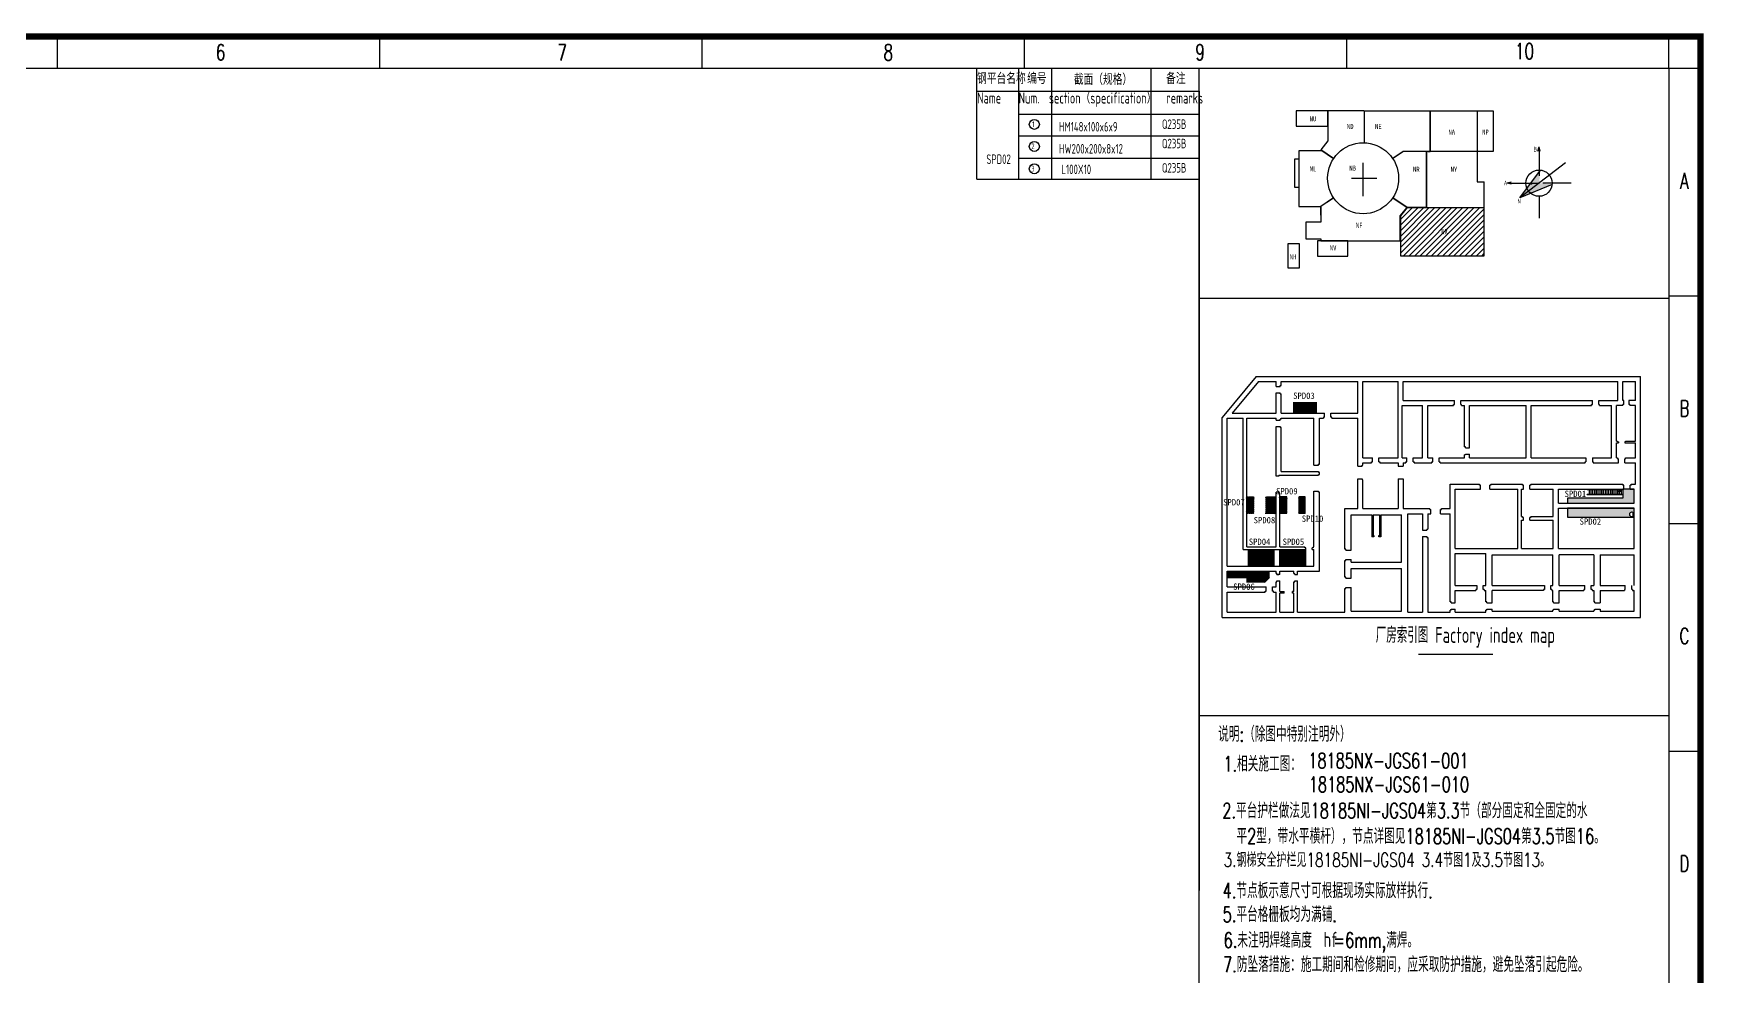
# Model space of a CAD drawing. Extents: x -110916 to 14423, y -159679 to 774005.
# Drawn here: x -58266 to -5616, y 541900 to 571606 of the extents above; entities that cross this region are included whole.
import ezdxf
from ezdxf.enums import TextEntityAlignment as Align

# ---------------------------------------------------------------- set-up
doc = ezdxf.new("R2010")
doc.units = 0
for name, pattern in [('CENTER', [2, 1.25, -0.25, 0.25, -0.25]), ('CONTINOUS', [0]), ('DASH', [0.35, 0.25, -0.1]), ('DOTE', [2.42, 2, -0.2, 0.02, -0.2]), ('HIDDEN', [0.375, 0.25, -0.125])]:
    doc.linetypes.add(name, pattern=pattern)
doc.layers.get('0').update_dxf_attribs({"linetype": 'CONTINUOUS'})
doc.layers.add('_TSZ_PLOT_MARK', color=1, linetype='CONTINUOUS', plot=False)
for name, color, linetype in [('C77(文本)', 3, 'CONTINUOUS'), ('DEN202303', 1, 'CONTINUOUS'), ('DOTE', 11, 'DOTE'), ('DX条件钢平台', 52, 'CONTINUOUS'), ('NUM', 7, 'CONTINUOUS'), ('PDIM', 3, 'CONTINUOUS'), ('STEEL', 7, 'CONTINUOUS'), ('TEXT', 7, 'CONTINUOUS'), ('Wall', 7, 'CONTINUOUS'), ('图框', 4, 'CONTINOUS'), ('土建', 4, 'CONTINUOUS'), ('墙柱标注', 220, 'CONTINUOUS'), ('房间号', 7, 'CONTINUOUS'), ('指北针', 3, 'CONTINUOUS'), ('梁__虚线', 4, 'DASH'), ('河北布置专业DX条件2015.6.5', 1, 'CONTINUOUS')]:
    doc.layers.add(name, color=color, linetype=linetype)
doc.styles.add('0902', font='tssdeng.shx', dxfattribs={"width": 0.7, "bigfont": 'tssdchn.shx'})
doc.styles.add('1', font='ROMANS', dxfattribs={"width": 0.7, "bigfont": 'HZTXT'})
doc.styles.add('HT', font='simhei.ttf')
doc.styles.add('HZ', font='TXT.shx', dxfattribs={"width": 0.7, "bigfont": 'hz.shx'})
doc.styles.add('S1', font='tssdeng.shx', dxfattribs={"width": 0.7, "bigfont": 'tssdchn.shx'})
doc.styles.add('TSSD_DIMENSION', font='tssdeng.shx', dxfattribs={"width": 0.7, "bigfont": 'Hztxt.shx'})
doc.styles.add('TSSD_Rein', font='Tssdeng.shx', dxfattribs={"width": 0.7, "bigfont": 'hztxt.shx'})
pattern_1 = [(0, (-396091.76, 993690.31), (0, 27.94), [20.32, -7.62]), (90, (-396091.76, 993690.31), (-27.94, 2e-15), [20.32, -7.62])]
pattern_2 = [(0, (-1795255.69, 3224151.636), (0, 27.94), [20.32, -7.62]), (90, (-1795255.69, 3224151.636), (-27.94, 2e-15), [20.32, -7.62])]

# ---------------------------------------------------------------- blocks, each defined once
blk = doc.blocks.new('*U55')
at = {"layer": '图框'}
blk.add_line((0, 500), (0, -500), dxfattribs=at)
blk = doc.blocks.new('*U56')
at = {"color": 0, "linetype": 'ByBlock', "lineweight": -2, "transparency": 16777216}
for p in [(50800, 0), (60960, 0), (71120, 0), (81280, 0), (91440, 0)]:
    blk.add_blockref('*U55', p, dxfattribs=at)
blk = doc.blocks.new('A$C3DE578EB')
at = {"layer": 'Wall', "linetype": 'HIDDEN'}
h = blk.add_hatch(dxfattribs=at)
h.set_pattern_fill('ANSI31', color=2, scale=3, style=0)
h.set_pattern_definition([(45, (-5943.466, 331319.66), (-6.7351921, 6.7351921), [])])
h.paths.add_polyline_path([(4784, 2580), (4754, 2580), (4754, 2540), (4784, 2540)])
h = blk.add_hatch(dxfattribs=at)
h.set_pattern_fill('ANSI31', color=2, scale=3, style=0)
h.set_pattern_definition([(45, (-5755.466, 331319.66), (-6.7351921, 6.7351921), [])])
h.paths.add_polyline_path([(4972, 2580), (4942, 2580), (4942, 2540), (4972, 2540)])
at = {"layer": 'Wall'}
for p, q in [((1071, 7600), (0, 6302)), ((1146, 7440), (321, 6440)), ((1071, 7600), (13192, 7600)), ((1146, 7440), (1700, 7440)), ((1700, 7338), (1700, 7440)), ((1700, 7280), (1700, 7440)), ((1860, 7440), (4282, 7440)), ((1860, 7338), (1860, 7440)), ((1860, 7310), (1860, 7440)), ((4242, 7440), (4282, 7440)), ((4282, 6440), (4282, 7440)), ((4442, 7440), (5552, 7440)), ((4442, 5030), (4442, 7440)), ((5552, 5030), (5552, 7440)), ((5712, 7440), (12472, 7440)), ((5712, 6840), (5712, 7440)), ((12472, 6840), (12472, 7440)), ((12632, 6840), (12632, 7440)), ((12632, 7440), (13032, 7440)), ((13032, 6840), (13032, 7440)), ((13192, 0), (13192, 7600)), ((1700, 7280), (1830, 7280)), ((1700, 6440), (1700, 7080)), ((1700, 7080), (1830, 7080)), ((1830, 7310), (1860, 7310)), ((1830, 7280), (1830, 7310)), ((1830, 7050), (1830, 7080)), ((1830, 7050), (1860, 7050)), ((1860, 6440), (1860, 7050)), ((321, 6440), (1700, 6440)), ((1860, 6440), (3232, 6440)), ((3232, 6310), (3232, 6440)), ((3432, 6440), (4282, 6440)), ((3432, 6310), (3432, 6440)), ((5672, 6680), (6322, 6680)), ((5672, 5030), (5672, 6680)), ((5712, 6840), (7322, 6840)), ((6322, 5030), (6322, 6680)), ((6482, 5030), (6482, 6680)), ((6482, 6680), (7292, 6680)), ((7292, 6710), (7322, 6710)), ((7292, 6680), (7292, 6710)), ((7322, 6710), (7322, 6840)), ((7522, 6710), (7522, 6840)), ((7522, 6840), (11672, 6840)), ((7522, 6710), (7552, 6710)), ((7552, 6680), (7552, 6710)), ((7552, 6680), (7642, 6680)), ((7642, 5380), (7642, 6680)), ((7802, 6680), (9582, 6680)), ((7802, 5350), (7802, 6680)), ((9582, 6460), (9582, 6680)), ((9582, 5030), (9582, 6680)), ((9742, 6680), (11642, 6680)), ((9742, 6460), (9742, 6680)), ((9742, 5030), (9742, 6680)), ((11642, 6680), (11642, 6710)), ((11642, 6710), (11672, 6710)), ((11672, 6710), (11672, 6840)), ((11872, 6710), (11872, 6840)), ((11872, 6840), (12472, 6840)), ((11872, 6710), (11902, 6710)), ((11902, 6680), (11902, 6710)), ((11902, 6680), (12272, 6680)), ((12272, 5030), (12272, 6680)), ((12432, 5560), (12432, 6680)), ((12632, 6680), (12432, 6680)), ((12662, 6840), (12632, 6840)), ((12632, 6680), (12632, 6710)), ((12662, 6710), (12632, 6710)), ((12662, 6710), (12662, 6840)), ((13032, 6840), (12822, 6840)), ((12822, 6840), (12822, 6710)), ((12852, 6710), (12822, 6710)), ((12852, 6710), (12852, 6680)), ((13032, 6680), (12852, 6680)), ((13032, 5560), (13032, 6680)), ((0, 0), (0, 6302)), ((160, 6280), (660, 6280)), ((160, 1620), (160, 6280)), ((660, 2140), (660, 6280)), ((780, 6280), (1700, 6280)), ((780, 2220), (780, 6280)), ((1700, 6220), (1700, 6280)), ((1700, 6220), (1830, 6220)), ((1700, 6020), (1830, 6020)), ((1700, 4480), (1700, 6020)), ((1830, 6220), (1830, 6250)), ((1860, 6250), (1830, 6250)), ((1830, 6020), (1830, 5990)), ((1860, 5990), (1830, 5990)), ((1860, 6280), (2892, 6280)), ((1860, 6250), (1860, 6280)), ((1860, 6250), (1860, 6280)), ((1860, 4600), (1860, 5990)), ((2892, 4800), (2892, 6280)), ((3072, 6280), (3202, 6280)), ((3072, 4830), (3072, 6280)), ((3202, 6310), (3202, 6280)), ((3232, 6310), (3202, 6310)), ((3462, 6310), (3432, 6310)), ((3462, 6280), (3462, 6310)), ((3462, 6280), (4282, 6280)), ((4282, 4770), (4282, 6280)), ((7672, 5380), (7642, 5380)), ((7672, 5350), (7672, 5380)), ((7672, 5350), (7802, 5350)), ((12432, 5560), (12462, 5560)), ((12432, 5500), (12492, 5500)), ((12432, 5030), (12432, 5500)), ((12492, 5530), (12492, 5500)), ((12692, 5530), (12692, 5500)), ((12692, 5500), (13032, 5500)), ((12722, 5560), (13032, 5560)), ((13032, 5030), (13032, 5500)), ((2892, 4800), (3042, 4800)), ((3042, 4800), (3042, 4830)), ((3072, 4830), (3042, 4830)), ((4282, 4770), (4412, 4770)), ((4442, 5030), (4742, 5030)), ((4442, 4870), (4712, 4870)), ((4442, 4800), (4442, 4870)), ((4742, 4900), (4742, 5030)), ((4942, 5030), (5552, 5030)), ((4942, 4900), (4942, 5030)), ((4972, 4870), (5552, 4870)), ((5552, 4870), (5552, 4770)), ((5552, 4770), (5712, 4770)), ((5672, 5030), (5822, 5030)), ((5712, 4870), (5712, 4770)), ((5712, 4870), (5792, 4870)), ((5822, 4900), (5822, 5030)), ((6022, 5030), (6322, 5030)), ((6022, 4900), (6022, 5030)), ((6052, 4870), (6612, 4870)), ((6482, 5030), (6642, 5030)), ((6612, 4870), (6612, 4900)), ((6612, 4900), (6642, 4900)), ((6642, 4900), (6642, 5030)), ((6842, 4900), (6842, 5030)), ((6842, 5030), (7642, 5030)), ((6842, 4900), (6872, 4900)), ((6872, 4870), (6872, 4900)), ((6872, 4870), (11442, 4870)), ((7642, 5030), (7642, 5120)), ((7672, 5120), (7642, 5120)), ((7672, 5150), (7672, 5120)), ((7672, 5150), (7802, 5150)), ((7802, 5030), (7802, 5150)), ((7802, 5030), (9582, 5030)), ((9742, 5030), (11472, 5030)), ((11472, 5030), (11472, 4900)), ((11672, 5030), (12272, 5030)), ((11672, 5030), (11672, 4900)), ((11702, 4870), (12492, 4870)), ((12432, 5030), (12462, 5030)), ((12492, 4870), (12492, 5000)), ((12692, 4870), (12692, 5000)), ((12692, 4870), (13032, 4870)), ((12722, 5030), (13032, 5030)), ((13032, 4200), (13032, 4870)), ((1700, 4450), (1700, 4480)), ((1790, 4450), (1700, 4450)), ((1790, 4480), (3042, 4480)), ((1790, 4480), (1790, 4450)), ((1860, 4600), (2892, 4600)), ((2892, 4600), (3042, 4600)), ((3042, 4600), (3042, 4570)), ((3072, 4570), (3042, 4570)), ((3072, 4510), (3072, 4570)), ((4282, 4370), (4411, 4370)), ((4282, 3430), (4282, 4370)), ((4442, 3430), (4442, 4340)), ((5552, 4370), (5712, 4370)), ((5552, 4370), (5552, 3430)), ((5712, 4370), (5712, 3430)), ((1700, 2220), (1700, 3950)), ((1790, 3950), (1700, 3950)), ((1790, 3920), (1790, 3950)), ((1790, 3920), (1820, 3920)), ((1820, 2220), (1820, 3920)), ((2892, 3980), (3042, 3980)), ((2892, 2220), (2892, 3980)), ((3072, 1460), (3072, 3950)), ((7192, 4200), (8112, 4200)), ((7192, 3430), (7192, 4200)), ((7352, 4040), (8142, 4040)), ((7352, 2170), (7352, 4040)), ((8142, 4040), (8142, 4170)), ((8442, 4040), (8442, 4170)), ((8442, 4040), (9322, 4040)), ((8472, 4200), (9472, 4200)), ((9322, 2170), (9322, 4040)), ((9442, 3180), (9442, 4040)), ((9442, 4040), (9502, 4040)), ((9502, 4040), (9502, 4170)), ((9702, 4040), (9702, 4170)), ((9702, 4040), (10442, 4040)), ((9732, 4200), (12632, 4200)), ((10442, 3180), (10442, 4040)), ((10602, 4040), (12662, 4040)), ((10602, 3600), (10602, 4040)), ((12662, 4040), (12662, 4170)), ((12862, 4040), (12862, 4170)), ((12862, 4040), (12992, 4040)), ((12892, 4200), (13032, 4200)), ((12992, 3600), (12992, 4040)), ((3872, 3430), (4282, 3430)), ((3872, 2150), (3872, 3430)), ((4072, 2120), (4072, 3230)), ((4072, 3230), (4723, 3230)), ((4442, 3430), (5552, 3430)), ((4723, 3230), (4723, 2540)), ((4763, 3230), (4963, 3230)), ((4763, 3230), (4763, 2580)), ((4963, 3230), (4963, 2580)), ((5003, 3230), (5652, 3230)), ((5003, 3230), (5003, 2540)), ((5652, 1740), (5652, 3230)), ((5712, 3430), (6552, 3430)), ((5852, 160), (5852, 3270)), ((5852, 3270), (6322, 3270)), ((6322, 3270), (6322, 2750)), ((6482, 3270), (6482, 2780)), ((6482, 3270), (6582, 3270)), ((6552, 3400), (6552, 3430)), ((6552, 3400), (6582, 3400)), ((6582, 3270), (6582, 3400)), ((6882, 3270), (6882, 3400)), ((6882, 3400), (6912, 3400)), ((6882, 3270), (7192, 3270)), ((6912, 3430), (7192, 3430)), ((6912, 3400), (6912, 3430)), ((7192, 1660), (7192, 3270)), ((9442, 3180), (9472, 3180)), ((9472, 3150), (9472, 3180)), ((9732, 3180), (10442, 3180)), ((9732, 3180), (9732, 3150)), ((10602, 3600), (12992, 3600)), ((10602, 2170), (10602, 3440)), ((10602, 3440), (12992, 3440)), ((12992, 2170), (12992, 3440)), ((6322, 2750), (6452, 2750)), ((6452, 2780), (6482, 2780)), ((6452, 2780), (6452, 2750)), ((9442, 3060), (9502, 3060)), ((9442, 2170), (9442, 3060)), ((9502, 3150), (9472, 3150)), ((9502, 3060), (9502, 3150)), ((9702, 3060), (9702, 3150)), ((9732, 3150), (9702, 3150)), ((9702, 3060), (10442, 3060)), ((10442, 2170), (10442, 3060)), ((660, 2140), (2642, 2140)), ((780, 2220), (1700, 2220)), ((1820, 2220), (2612, 2220)), ((2642, 2140), (2642, 2190)), ((2842, 2140), (2842, 2190)), ((2842, 2140), (2892, 2140)), ((2872, 2220), (2892, 2220)), ((2892, 1620), (2892, 2140)), ((3902, 2120), (4072, 2120)), ((4784, 2540), (4723, 2540)), ((5003, 2540), (4942, 2540)), ((6322, 2550), (6452, 2550)), ((6322, 2550), (6322, 160)), ((6452, 2550), (6452, 2520)), ((6452, 2520), (6482, 2520)), ((6482, 2520), (6482, 160)), ((7352, 2170), (9322, 2170)), ((9442, 2170), (10442, 2170)), ((10602, 2170), (12992, 2170)), ((160, 1620), (2892, 1620)), ((3872, 1270), (3872, 1790)), ((3902, 1820), (4072, 1820)), ((4072, 1740), (4072, 1820)), ((4072, 1740), (5652, 1740)), ((7192, 490), (7192, 1660)), ((7352, 1010), (7352, 2010)), ((7352, 2010), (8312, 2010)), ((7352, 2010), (8312, 2010)), ((8312, 1010), (8312, 2010)), ((8312, 1930), (8312, 2010)), ((8512, 1970), (10422, 1970)), ((8512, 1010), (8512, 1970)), ((8512, 1900), (8512, 1970)), ((10422, 1900), (10422, 1970)), ((10422, 1010), (10422, 1900)), ((11717, 1970), (10622, 1970)), ((10622, 1930), (10622, 1970)), ((10622, 1010), (10622, 1930)), ((11717, 1970), (11717, 1900)), ((11717, 1900), (11717, 1010)), ((11917, 1970), (11917, 1900)), ((11917, 1970), (12992, 1970)), ((11917, 1900), (11917, 1010)), ((12992, 1010), (12992, 1970)), ((160, 1460), (1700, 1460)), ((160, 960), (160, 1460)), ((1700, 1380), (1700, 1460)), ((1700, 960), (1700, 1120)), ((1730, 1350), (1790, 1350)), ((1820, 1350), (1730, 1350)), ((1730, 1150), (1820, 1150)), ((1820, 1460), (2260, 1460)), ((1820, 1350), (1820, 1460)), ((1820, 820), (1820, 1150)), ((2260, 1380), (2260, 1460)), ((2260, 1380), (2290, 1380)), ((2260, 820), (2260, 1120)), ((2260, 1120), (2290, 1120)), ((2290, 1350), (2290, 1380)), ((2290, 1350), (2380, 1350)), ((2290, 1150), (2380, 1150)), ((2290, 1120), (2290, 1150)), ((2380, 1460), (3072, 1460)), ((2380, 1350), (2380, 1460)), ((2380, 160), (2380, 1150)), ((3902, 1240), (4072, 1240)), ((4072, 1240), (4072, 1540)), ((4072, 1540), (5652, 1540)), ((5652, 200), (5652, 1540)), ((160, 960), (1390, 960)), ((160, 160), (160, 800)), ((160, 800), (1360, 800)), ((1360, 800), (1360, 830)), ((1360, 830), (1390, 830)), ((1390, 830), (1390, 960)), ((1590, 960), (1700, 960)), ((1590, 830), (1590, 960)), ((1620, 830), (1590, 830)), ((1620, 800), (1620, 830)), ((1620, 800), (1700, 800)), ((1700, 160), (1700, 800)), ((1820, 820), (1960, 820)), ((1820, 160), (1820, 760)), ((1960, 760), (1820, 760)), ((1960, 760), (1960, 820)), ((2220, 760), (2220, 820)), ((2260, 820), (2220, 820)), ((2260, 760), (2220, 760)), ((2260, 160), (2260, 760)), ((2260, 160), (2260, 760)), ((3872, 160), (3872, 910)), ((3902, 940), (4072, 940)), ((4072, 200), (4072, 940)), ((7352, 850), (8002, 850)), ((7352, 460), (7352, 850)), ((8032, 880), (8002, 880)), ((8002, 880), (8002, 850)), ((8262, 880), (8232, 880)), ((8262, 880), (8262, 850)), ((8262, 850), (8312, 850)), ((8312, 490), (8312, 850)), ((8512, 460), (8512, 850)), ((10132, 850), (8512, 850)), ((10162, 880), (10132, 880)), ((10132, 880), (10132, 850)), ((10392, 880), (10362, 880)), ((10392, 880), (10392, 850)), ((10392, 850), (10422, 850)), ((10422, 490), (10422, 850)), ((10622, 1010), (11437, 1010)), ((10622, 460), (10622, 850)), ((10622, 850), (11407, 850)), ((11437, 880), (11407, 880)), ((11407, 880), (11407, 850)), ((11437, 880), (11437, 1010)), ((11637, 1010), (11717, 1010)), ((11637, 880), (11637, 1010)), ((11667, 880), (11637, 880)), ((11667, 880), (11667, 850)), ((11667, 850), (11717, 850)), ((11717, 850), (11717, 490)), ((11717, 850), (11717, 850)), ((11917, 1010), (12712, 1010)), ((11917, 850), (11917, 460)), ((11917, 850), (12682, 850)), ((12712, 880), (12682, 880)), ((12682, 880), (12682, 850)), ((12712, 880), (12712, 1010)), ((12912, 880), (12912, 1010)), ((12942, 880), (12912, 880)), ((12942, 880), (12942, 850)), ((12942, 850), (12992, 850)), ((12942, 850), (12992, 850)), ((12992, 200), (12992, 850)), ((12992, 850), (12992, 850)), ((0, 0), (13192, 0)), ((160, 160), (1700, 160)), ((1820, 160), (2260, 160)), ((2380, 160), (3872, 160)), ((4072, 200), (5652, 200)), ((5852, 160), (6322, 160)), ((6482, 160), (7192, 160)), ((7222, 490), (7192, 490)), ((7192, 160), (7192, 230)), ((7222, 230), (7192, 230)), ((7222, 460), (7222, 490)), ((7222, 460), (7352, 460)), ((7222, 230), (7222, 260)), ((7222, 260), (7352, 260)), ((7352, 160), (7352, 260)), ((7352, 160), (8312, 160)), ((8342, 490), (8312, 490)), ((8312, 160), (8312, 230)), ((8342, 230), (8312, 230)), ((8342, 460), (8342, 490)), ((8342, 460), (8512, 460)), ((8342, 230), (8342, 260)), ((8342, 260), (8512, 260)), ((8512, 200), (8512, 260)), ((8512, 200), (10422, 200)), ((10452, 490), (10422, 490)), ((10422, 200), (10422, 230)), ((10452, 230), (10422, 230)), ((10452, 460), (10452, 490)), ((10452, 460), (10622, 460)), ((10452, 230), (10452, 260)), ((10452, 260), (10622, 260)), ((10622, 200), (10622, 260)), ((10622, 200), (11717, 200)), ((11747, 490), (11717, 490)), ((11717, 230), (11717, 200)), ((11747, 230), (11717, 230)), ((11747, 460), (11747, 490)), ((11747, 460), (11917, 460)), ((11747, 230), (11747, 260)), ((11747, 260), (11917, 260)), ((11917, 260), (11917, 200)), ((11917, 200), (12992, 200))]:
    blk.add_line(p, q, dxfattribs=at)
for points in [[(12462, 5560), (12462, 5530)], [(12462, 5530), (12492, 5530)], [(12692, 5530), (12722, 5530), (12722, 5560)], [(3042, 4830), (3072, 4830)], [(3042, 4800), (3042, 4830)], [(4412, 4800), (4442, 4800)], [(4412, 4770), (4412, 4800)], [(4712, 4900), (4742, 4900)], [(4712, 4870), (4712, 4900)], [(4942, 4900), (4972, 4900), (4972, 4870)], [(5792, 4900), (5822, 4900)], [(5792, 4870), (5792, 4900)], [(6022, 4900), (6052, 4900), (6052, 4870)], [(11442, 4900), (11472, 4900)], [(11442, 4870), (11442, 4900)], [(11672, 4900), (11702, 4900), (11702, 4870)], [(12462, 5030), (12462, 5000)], [(12462, 5000), (12492, 5000)], [(12692, 5000), (12722, 5000), (12722, 5030)], [(3042, 4510), (3072, 4510)], [(3042, 4480), (3042, 4510)], [(4411, 4370), (4411, 4340)], [(4412, 4340), (4442, 4340)], [(3072, 3950), (3042, 3950), (3042, 3980)], [(8142, 4170), (8112, 4170), (8112, 4200)], [(8472, 4200), (8472, 4170), (8442, 4170)], [(9502, 4170), (9472, 4170), (9472, 4200)], [(9732, 4200), (9732, 4170), (9702, 4170)], [(12662, 4170), (12632, 4170), (12632, 4200)], [(12892, 4200), (12892, 4170), (12862, 4170)], [(2642, 2190), (2612, 2190), (2612, 2220)], [(2872, 2220), (2872, 2190), (2842, 2190)], [(3902, 2150), (3872, 2150)], [(3902, 2120), (3902, 2150)], [(3872, 1790), (3902, 1790), (3902, 1820)], [(1730, 1380), (1700, 1380)], [(1700, 1120), (1730, 1120), (1730, 1150)], [(1730, 1350), (1730, 1380)], [(3902, 1270), (3872, 1270)], [(3902, 1240), (3902, 1270)], [(3872, 910), (3902, 910), (3902, 940)], [(7352, 1010), (8032, 1010), (8032, 880)], [(8232, 880), (8232, 1010), (8312, 1010)], [(8262, 1010), (8312, 1010)], [(8512, 1010), (10162, 1010), (10162, 880)], [(10362, 880), (10362, 1010), (10422, 1010)], [(10392, 850), (10422, 850)], [(12992, 850), (12992, 850)]]:
    blk.add_lwpolyline(points, dxfattribs=at)
for points in [[(4784, 2540), (4754, 2540), (4754, 2580), (4784, 2580)], [(4972, 2540), (4942, 2540), (4942, 2580), (4972, 2580)]]:
    blk.add_lwpolyline(points, close=True, dxfattribs=at)
at = {"layer": 'Wall', "elevation": 0}
blk.add_lwpolyline([(11717, 850), (11717, 850)], dxfattribs=at)
blk = doc.blocks.new('A$C6CBB1B08')
at = {"layer": '河北布置专业DX条件2015.6.5'}
for p, q in [((631, 197), (64, 197)), ((64, 197), (64, 0)), ((631, 197), (631, 0)), ((64, 0), (631, 0))]:
    blk.add_line(p, q, dxfattribs=at)
blk.add_arc((347, 398), 348, 324.64714, 215.35286, dxfattribs=at)
blk = doc.blocks.new('B202491810562')
at = {"layer": '房间号', "linetype": 'ByBlock', "ltscale": 1000}
h = blk.add_hatch(dxfattribs=at)
h.set_pattern_fill('ANSI31', color=256, scale=1000)
h.set_pattern_definition([(45, (-159094.41, 72680.96), (-88.38835, 88.38835), [])])
h.paths.add_polyline_path([(6193, 1904), (4379, 1904), (3769, 1904), (3554, 1644), (3554, 384), (6193, 384)])
h.paths.add_polyline_path([(4825, 1024), (5119, 1024), (5119, 1264), (4825, 1264)], flags=24)
at = {"linetype": 'CENTER', "ltscale": 1500}
for p, q in [((2379, 2258), (2379, 3311)), ((2014, 2828), (2809, 2828))]:
    blk.add_line(p, q, dxfattribs=at)
at = {"layer": '土建', "color": 1, "linetype": 'ByBlock'}
for p, q in [((270, 4948), (270, 4468)), ((1267, 4948), (270, 4948)), ((1267, 4468), (1267, 4948)), ((2399, 4948), (1271, 4948)), ((1271, 4948), (1271, 4003)), ((2399, 4948), (4487, 4948)), ((2425, 3946), (2425, 4948)), ((4487, 4948), (4487, 3676)), ((4487, 4785), (4487, 4876)), ((4491, 4948), (5977, 4948)), ((4491, 3676), (4491, 4948)), ((5977, 4948), (5977, 3676)), ((5977, 4948), (6473, 4948)), ((5977, 4948), (5977, 3676)), ((6473, 4948), (6473, 3676)), ((270, 4468), (1267, 4468)), ((4487, 4696), (4487, 4725)), ((4487, 3879), (4487, 4648)), ((1073, 3692), (351, 3692)), ((351, 3692), (351, 1932)), ((1447, 3450), (1040, 3719)), ((1271, 4003), (1041, 3719)), ((1041, 3719), (1446, 3449)), ((1446, 3449), (1073, 3692)), ((4487, 3676), (4487, 3819)), ((351, 3424), (211, 3424)), ((211, 3424), (211, 2542)), ((3653, 3676), (3311, 3449)), ((3642, 3669), (3311, 3450)), ((3654, 3672), (3316, 3448)), ((4487, 3676), (3653, 3676)), ((4375, 3672), (3654, 3672)), ((4375, 1908), (4375, 3672)), ((4375, 3672), (4375, 1908)), ((5977, 3672), (4379, 3672)), ((4379, 3672), (4379, 1908)), ((4523, 3672), (4407, 3672)), ((4415, 3676), (4487, 3676)), ((5977, 3676), (4491, 3676)), ((6473, 3676), (5977, 3676)), ((5977, 3672), (5977, 2714)), ((4375, 2924), (4375, 1908)), ((5977, 2714), (6193, 2714)), ((6193, 1908), (6193, 2714)), ((211, 2542), (351, 2542)), ((1025, 1932), (1442, 2208)), ((1448, 2206), (1045, 1939)), ((3763, 1907), (3311, 2208)), ((3763, 1907), (3311, 2207)), ((3316, 2208), (3769, 1908)), ((351, 1932), (1025, 1932)), ((1045, 1939), (1043, 1444)), ((1045, 1668), (1045, 1939)), ((3550, 1645), (3763, 1907)), ((3550, 856), (3550, 1645)), ((3769, 1904), (3554, 1644)), ((3554, 1644), (3554, 384)), ((3769, 1908), (4375, 1908)), ((4375, 1904), (3769, 1904)), ((4375, 1904), (4379, 1904)), ((4379, 1908), (6193, 1908)), ((4379, 1904), (6193, 1904)), ((6193, 384), (6193, 1904)), ((1043, 1444), (577, 1444)), ((577, 1444), (577, 916)), ((376, 764), (0, 764)), ((0, 764), (0, 0)), ((376, 0), (376, 764)), ((577, 916), (1041, 916)), ((942, 852), (942, 372)), ((1897, 852), (942, 852)), ((1041, 916), (1041, 856)), ((1041, 856), (3550, 856)), ((1897, 372), (1897, 852)), ((1897, 372), (1897, 852)), ((0, 0), (376, 0)), ((942, 372), (1897, 372)), ((3554, 384), (6193, 384))]:
    blk.add_line(p, q, dxfattribs=at)
at = {"layer": '土建', "color": 3, "linetype": 'ByBlock'}
for p, q in [((7924, 3717), (7924, 2907)), ((8759, 3310), (7315, 2205)), ((6998, 2673), (7924, 2672)), ((8939, 2672), (8042, 2672)), ((7924, 2259), (7924, 1570))]:
    blk.add_line(p, q, dxfattribs=at)
blk.add_lwpolyline([(8336, 2632), (7315, 2205), (7968, 3083)], dxfattribs=at)
at = {"layer": '土建', "color": 1, "linetype": 'ByBlock'}
blk.add_circle((2379, 2828), 1119, dxfattribs=at)
at = {"layer": '土建', "color": 3, "linetype": 'ByBlock'}
blk.add_circle((7924, 2672), 414, dxfattribs=at)
blk.add_point((7690, 2656), dxfattribs=at)
blk.add_point((7690, 2656), dxfattribs=at)
for points in [[(7968, 3083), (7315, 2205), (7925, 2672)], [(7925, 2672), (8336, 2632), (7315, 2205)]]:
    blk.add_solid(points, dxfattribs=at)
at = {"layer": '指北针'}
for p, q in [((7888, 3681), (7924, 3813)), ((7961, 3681), (7924, 3813)), ((7049, 2709), (6917, 2673)), ((7049, 2636), (6917, 2673))]:
    blk.add_line(p, q, dxfattribs=at)
for points in [[(7924, 3717), (7888, 3681), (7924, 3813)], [(7961, 3681), (7924, 3813), (7924, 3717)], [(7013, 2673), (7049, 2709), (6917, 2673)], [(7049, 2636), (6917, 2673), (7013, 2673)]]:
    blk.add_solid(points, dxfattribs=at)
at = {"color": 0, "linetype": 'ByBlock', "width": 0.8}
for s, p in [('NU', (691, 4623)), ('ND', (1867, 4382)), ('NE', (2752, 4382)), ('NA', (5068, 4203)), ('NP', (6129, 4203)), ('NL', (696, 3042)), ('NB', (1944, 3068)), ('NR', (3952, 3032)), ('NY', (5137, 3032)), ('NF', (2150, 1263)), ('NX', (4841, 1064)), ('NV', (1328, 554)), ('NH', (68, 267))]:
    blk.add_text(s, height=160, dxfattribs=at).set_placement(p)
at = {"layer": '指北针', "style": 'TSSD_DIMENSION', "width": 0.7}
for s, p in [('B', (7753, 3668)), ('A', (6814, 2607)), ('N', (7244, 2033))]:
    blk.add_text(s, height=150, dxfattribs=at).set_placement(p)

msp = doc.modelspace()

# ---------------------------------------------------------------- hatches: boundary and pattern name
at = {"layer": 'DX条件钢平台'}
h = msp.add_hatch(dxfattribs=at)
h.set_pattern_fill('ANSI37', color=256, scale=4, style=0)
h.set_pattern_definition([(45, (-376882.583, 1101108.8), (-8.98025612, 8.98025612), []), (135, (-376882.583, 1101108.8), (-8.98025612, -8.98025612), [])])
h.paths.add_polyline_path([(-19792, 556991), (-20025, 556991), (-20025, 556471), (-19792, 556471)])
h.paths.add_polyline_path([(-19105, 556991), (-19418, 556991), (-19418, 556471), (-19105, 556471)])
h.paths.add_polyline_path([(-18752, 556991), (-18985, 556991), (-18985, 556471), (-18752, 556471)])
h.paths.add_polyline_path([(-18178, 556991), (-18378, 556991), (-18378, 556471), (-18178, 556471)])
at = {"layer": '河北布置专业DX条件2015.6.5'}
h = msp.add_hatch(dxfattribs=at)
h.set_pattern_fill('ANGLE', color=256, scale=4)
h.set_pattern_definition([(0, (-374281.11, 1058417.577), (0, 27.94), [20.32, -7.62]), (90, (-374281.11, 1058417.577), (-27.94, 2e-15), [20.32, -7.62])])
h.paths.add_polyline_path([(-17806, 559978), (-18549, 559978), (-18549, 559628), (-18706, 559628), (-17806, 559628)])
h = msp.add_hatch(dxfattribs=at)
h.set_pattern_fill('ANGLE', color=256, scale=4)
h.set_pattern_definition(pattern_1)
h.paths.add_polyline_path([(-9903, 556794), (-7803, 556794), (-7803, 557234), (-8163, 557234), (-8163, 556954), (-9903, 556954)])
h = msp.add_hatch(dxfattribs=at)
h.set_pattern_fill('ANGLE', color=256, scale=4)
h.set_pattern_definition(pattern_1)
h.paths.add_polyline_path([(-7803, 556354), (-7803, 556634), (-9903, 556634), (-9903, 556354)])
edge = h.paths.add_edge_path(flags=16)
edge.add_line((-7842, 556497), (-7842, 556384))
edge.add_arc((-7882, 556441), 69.5, 54.6471, 305.3529)
edge.add_line((-7842, 556497), (-7803, 556497))
edge.add_line((-7842, 556384), (-7803, 556384))
edge.add_line((-7803, 556384), (-7803, 556497))
h = msp.add_hatch(dxfattribs=at)
h.set_pattern_fill('ANGLE', color=256, scale=4)
h.set_pattern_definition([(0, (-27729.096, 884413.204), (0, 27.94), [20.32, -7.62]), (90, (-27729.096, 884413.204), (-27.94, 2e-15), [20.32, -7.62])])
h.paths.add_polyline_path([(-19144, 554814), (-19144, 555334), (-19965, 555334), (-19965, 554814)])
h = msp.add_hatch(dxfattribs=at)
h.set_pattern_fill('ANGLE', color=256, scale=4)
h.set_pattern_definition([(0, (-26738.096, 884413.204), (0, 27.94), [20.32, -7.62]), (90, (-26738.096, 884413.204), (-27.94, 2e-15), [20.32, -7.62])])
h.paths.add_polyline_path([(-18153, 554814), (-18153, 555334), (-18974, 555334), (-18974, 554814)])
h = msp.add_hatch(dxfattribs=at)
h.set_pattern_fill('ANGLE', color=256, scale=4)
h.set_pattern_definition(pattern_2)
h.paths.add_polyline_path([(-19295, 554455), (-19295, 554615), (-20635, 554615), (-20635, 554455)])
h = msp.add_hatch(dxfattribs=at)
h.set_pattern_fill('ANGLE', color=256, scale=4)
h.set_pattern_definition(pattern_2)
h.paths.add_polyline_path([(-19295, 554455), (-20015, 554455), (-20015, 554295), (-19455, 554295)])

# ---------------------------------------------------------------- linework, layer by layer
at = {"color": 1}
for p, q in [((-21522, 532391), (-21522, 570506)), ((-21522, 563262), (-6708, 563262)), ((-21522, 550097), (-6708, 550097))]:
    msp.add_line(p, q, dxfattribs=at)
for centre in [(-26713, 568739), (-26713, 568044), (-26713, 567339)]:
    msp.add_circle(centre, 158)
at = {"layer": '_TSZ_PLOT_MARK', "const_width": 200}
msp.add_lwpolyline([(-110816, 512106), (-5716, 512106), (-5716, 571506), (-110816, 571506)], close=True, dxfattribs=at)
at = {"layer": '_TSZ_PLOT_MARK'}
msp.add_lwpolyline([(-110816, 512106), (-5716, 512106), (-5716, 571506), (-110816, 571506)], close=True, dxfattribs=at)
msp.add_lwpolyline([(-110816, 512106), (-5716, 512106), (-5716, 571506), (-110816, 571506)], close=True, dxfattribs=at)
msp.add_lwpolyline([(-110816, 512106), (-5716, 512106), (-5716, 571506), (-110816, 571506)], close=True, dxfattribs=at)
at = {"layer": 'DOTE', "color": 0, "linetype": 'ByBlock', "ltscale": 0.1}
for p, q in [((-28522, 569785), (-21522, 569785)), ((-9283, 557221), (-9283, 557231)), ((-9283, 557071), (-9283, 557082)), ((-9227, 557221), (-9227, 557082)), ((-9171, 557221), (-9171, 557082)), ((-9115, 557221), (-9115, 557082)), ((-9059, 557221), (-9059, 557082)), ((-9003, 557221), (-9003, 557082)), ((-8947, 557221), (-8947, 557082)), ((-8891, 557221), (-8891, 557082)), ((-8835, 557221), (-8835, 557082)), ((-8779, 557221), (-8779, 557082)), ((-8723, 557221), (-8723, 557082)), ((-8667, 557221), (-8667, 557082)), ((-8611, 557221), (-8611, 557082)), ((-8555, 557221), (-8555, 557082)), ((-8499, 557221), (-8499, 557082)), ((-8443, 557221), (-8443, 557082)), ((-8387, 557221), (-8387, 557082)), ((-8331, 557221), (-8331, 557082)), ((-8275, 557221), (-8275, 557082)), ((-8219, 557221), (-8219, 557082)), ((-18752, 556991), (-18985, 556991)), ((-18178, 556991), (-18378, 556991)), ((-18178, 556471), (-18178, 556991)), ((-19105, 556471), (-19432, 556471)), ((-18752, 556471), (-18985, 556471)), ((-18178, 556471), (-18378, 556471)), ((-19455, 554295), (-19295, 554455))]:
    msp.add_line(p, q, dxfattribs=at)
at = {"layer": 'DX条件钢平台'}
for p, q in [((-8345, 557173), (-8207, 557173)), ((-8345, 557173), (-8207, 557173)), ((-8207, 557173), (-8259, 557191)), ((-8207, 557173), (-8259, 557191)), ((-19295, 554455), (-20635, 554455))]:
    msp.add_line(p, q, dxfattribs=at)
at = {"layer": 'NUM', "color": 6, "const_width": 50}
for points in [[(-14610, 552029), (-12486, 552029)], [(-14610, 552029), (-12257, 552029)]]:
    msp.add_lwpolyline(points, dxfattribs=at)
at = {"layer": 'PDIM'}
for p, q in [((-28522, 567006), (-28522, 570506)), ((-27217, 570506), (-27217, 567006)), ((-26172, 570506), (-26172, 567006)), ((-23046, 570506), (-23046, 567006)), ((-21522, 569785), (-21522, 544585)), ((-21522, 569785), (-21522, 557185)), ((-21522, 569785), (-21522, 549485)), ((-27217, 569059), (-21522, 569059)), ((-27217, 568373), (-21522, 568373)), ((-27217, 567673), (-21522, 567673)), ((-28522, 567006), (-21522, 567006)), ((-27217, 567006), (-21522, 567006))]:
    msp.add_line(p, q, dxfattribs=at)
at = {"layer": 'STEEL', "ltscale": 0.1}
for p, q in [((-9283, 557231), (-8163, 557231)), ((-9283, 557221), (-8163, 557221)), ((-9283, 557082), (-8163, 557082)), ((-9283, 557071), (-8163, 557071))]:
    msp.add_line(p, q, dxfattribs=at)
at = {"layer": '图框'}
for p, q in [((-110816, 571506), (-5716, 571506)), ((-6716, 570506), (-6716, 571506)), ((-5716, 571506), (-5716, 512106)), ((-6716, 570506), (-5716, 570506)), ((-6716, 563331), (-5716, 563331)), ((-6716, 556156), (-5716, 556156)), ((-6716, 548981), (-5716, 548981))]:
    msp.add_line(p, q, dxfattribs=at)
at = {"layer": '图框', "color": 1}
for p, q in [((-108316, 570506), (-6716, 570506)), ((-6716, 570506), (-6716, 513106))]:
    msp.add_line(p, q, dxfattribs=at)
at = {"layer": '土建'}
for p, q in [((-7803, 556794), (-7803, 557234)), ((-7903, 556794), (-7803, 556794))]:
    msp.add_line(p, q, dxfattribs=at)
at = {"layer": '梁__虚线'}
for p, q in [((-9283, 557222), (-8163, 557222)), ((-9283, 557081), (-8163, 557081))]:
    msp.add_line(p, q, dxfattribs=at)
at = {"layer": '河北布置专业DX条件2015.6.5'}
for p, q in [((-18683, 554814), (-18683, 555334)), ((-18153, 554814), (-18153, 555334))]:
    msp.add_line(p, q, dxfattribs=at)
msp.add_lwpolyline([(-9903, 556794), (-7803, 556794), (-7803, 557234), (-8163, 557234), (-8163, 556954), (-9903, 556954)], close=True, dxfattribs=at)
msp.add_lwpolyline([(-7803, 556634), (-9903, 556634), (-9903, 556354), (-7803, 556354), (-7803, 556634)], dxfattribs=at)

# ---------------------------------------------------------------- block references
at = {"linetype": 'Continuous'}
msp.add_blockref('*U56', (-108316, 571006), dxfattribs=at)
at = {"layer": 'DEN202303'}
msp.add_blockref('B202491810562', (-18727, 564212, 0), dxfattribs=at)
at = {"layer": 'DOTE', "color": 0, "linetype": 'ByBlock', "ltscale": 0.1}
msp.add_blockref('A$C3DE578EB', (-20795, 553194), dxfattribs=at)
at = {"layer": '河北布置专业DX条件2015.6.5', "xscale": 0.2, "yscale": 0.2, "zscale": 0.2, "rotation": 90}
msp.add_blockref('A$C6CBB1B08', (-7803, 556371), dxfattribs=at)

# ---------------------------------------------------------------- texts
at = {"ltscale": 99, "style": 'TSSD_Rein', "width": 0.7}
for s, p in [('钢平台名称', (-28516, 570013)), ('编号', (-26939, 570013)), ('截面（规格）', (-25469, 569983)), ('备注', (-22559, 570013))]:
    msp.add_text(s, height=350, dxfattribs=at).set_placement(p)
at = {"style": '0902', "width": 0.7}
for s, p in [('1', (-26707, 568832)), ('2', (-26707, 568137)), ('3', (-26707, 567432))]:
    msp.add_text(s, height=180, dxfattribs=at).set_placement(p, align=Align.TOP_RIGHT)
for s, p in [('HM148x100x6x9', (-25936, 568513)), ('Q235B', (-22690, 568595)), ('HW200x200x8x12', (-25936, 567818)), ('Q235B', (-22690, 567984)), ('SPD02', (-28225, 567490)), ('L100X10', (-25859, 567170)), ('Q235B', (-22690, 567217))]:
    msp.add_text(s, height=300, dxfattribs=at).set_placement(p)
at = {"layer": 'C77(文本)', "style": 'TSSD_Rein', "width": 0.7}
for s, p in [('Name', (-28514, 569395)), ('Num.', (-27208, 569395)), ('section（specification）', (-26253, 569395)), ('remarks', (-22554, 569395))]:
    msp.add_text(s, height=350, dxfattribs=at).set_placement(p)
at = {"layer": 'C77(文本)', "color": 4, "style": 'S1', "width": 0.7}
msp.add_text('厂房索引图 Factory index map', height=498.75, dxfattribs=at).set_placement((-15952, 552240, 0), align=Align.BOTTOM_LEFT)
at = {"layer": 'C77(文本)', "color": 7, "linetype": 'Continuous', "style": '1', "width": 0.7}
for s, height, p in [('说明:（除图中特别注明外）', 480, (-20918, 549273)), ('1.相关施工图：', 480, (-20755, 548335)), ('18185NX-JGS61-001', 480, (-18078, 548436)), ('18185NX-JGS61-010', 480, (-18063, 547687)), ('2.平台护栏做法见18185NI-JGS04第3.3节（部分固定和全固定的水', 480, (-20788, 546861)), ('平2型，带水平横杆），节点详图见18185NI-JGS04第3.5节图16。', 480, (-20340, 546057)), ('3.钢梯安全护栏见18185NI-JGS04 3.4节图1及3.5节图13。', 450, (-20745, 545325, 0)), ('4.节点板示意尺寸可根据现场实际放样执行.', 480, (-20775, 544340)), ('5.平台格栅板均为满铺.', 480, (-20775, 543589)), ('6.未注明焊缝高度', 480, (-20746, 542778, 0)), ('=6mm,满焊。', 480, (-17292, 542779, 0)), ('7.防坠落措施：施工期间和检修期间，应采取防护措施，避免坠落引起危险。', 480, (-20761, 542009))]:
    msp.add_text(s, height=height, dxfattribs=at).set_placement(p)
at = {"layer": 'TEXT', "style": 'TSSD_Rein', "width": 0.7}
msp.add_text('h%%142f', height=480, dxfattribs=at).set_placement((-17594, 542799))
at = {"layer": '图框', "style": 'HZ', "width": 0.7}
for s, p in [('6', (-52367, 570761)), ('7', (-41596, 570756)), ('8', (-31316, 570756)), ('9', (-21488, 570761)), ('10', (-11262, 570796)), ('A', (-6220, 566707)), ('B', (-6220, 559532)), ('C', (-6220, 552357)), ('D', (-6220, 545182))]:
    msp.add_text(s, height=500, dxfattribs=at).set_placement(p, align=Align.CENTER)
at = {"layer": '墙柱标注', "style": 'HT'}
for s, p in [('SPD03', (-18553, 560083)), ('SPD09', (-19093, 557072)), ('SPD01', (-9997, 556990)), ('SPD07', (-20761, 556723)), ('SPD08', (-19799, 556160)), ('SPD10', (-18283, 556207)), ('SPD02', (-9524, 556116)), ('SPD04', (-19952, 555479)), ('SPD05', (-18886, 555479)), ('SPD06', (-20444, 554063))]:
    msp.add_text(s, height=200, dxfattribs=at).set_placement(p)

doc.saveas('drawing.dxf')
